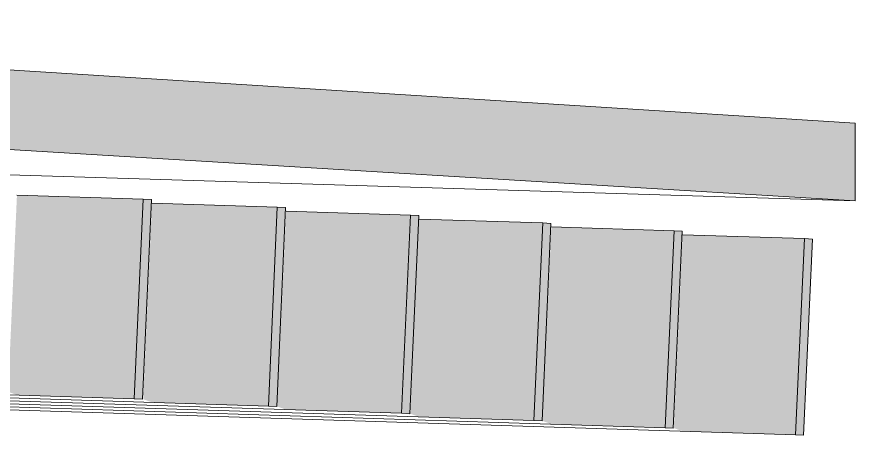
# Model space of a CAD drawing. Header units: inches. Extents: x 31213 to 31218, y -65 to 66.
# Drawn here: x 31214.32743 to 31214.334, y 66.01587 to 66.01915 of the extents above; entities that cross this region are included whole.
import ezdxf

# ---------------------------------------------------------------- set-up
doc = ezdxf.new("R2010")
doc.units = ezdxf.units.IN
doc.header["$MEASUREMENT"] = 0
doc.layers.add('A-ROOF', color=132, linetype='Continuous', lineweight=13)
doc.layers.add('S-BEAM', color=12, linetype='Continuous', lineweight=9)

msp = doc.modelspace()

# ---------------------------------------------------------------- hatches: boundary and pattern name
at = {"layer": 'A-ROOF', "lineweight": 5}
msp.add_hatch(color=256, dxfattribs=at).paths.add_polyline_path([(31214.3340038, 66.0177099), (31214.3340038, 66.0183201), (31214.3207747, 66.0191537), (31214.3207747, 66.0185158), (31214.329493, 66.0179847)], flags=0)
at = {"layer": 'S-BEAM', "lineweight": 5}
for points in [[(31214.3283518, 66.0161591), (31214.3284221, 66.0177249), (31214.3274324, 66.0177553), (31214.3273632, 66.0162134), (31214.3274338, 66.016188)], [(31214.3284174, 66.0161555), (31214.3284877, 66.017721), (31214.3284221, 66.0177249), (31214.3283518, 66.0161591)], [(31214.3294034, 66.0161017), (31214.3294735, 66.017662), (31214.3284908, 66.0176923), (31214.3284218, 66.0161556), (31214.3284921, 66.0161304)], [(31214.3294685, 66.0160982), (31214.3295386, 66.0176581), (31214.3294735, 66.017662), (31214.3294034, 66.0161017)], [(31214.3304475, 66.0160448), (31214.3305174, 66.0175995), (31214.3295417, 66.0176296), (31214.3294729, 66.0160983), (31214.329543, 66.0160733)], [(31214.3305122, 66.0160413), (31214.3305821, 66.0175957), (31214.3305174, 66.0175995), (31214.3304475, 66.0160448)], [(31214.3314843, 66.0159883), (31214.331554, 66.0175375), (31214.3305852, 66.0175674), (31214.3305166, 66.0160414), (31214.3305865, 66.0160166)], [(31214.3315485, 66.0159848), (31214.3316182, 66.0175337), (31214.331554, 66.0175375), (31214.3314843, 66.0159883)], [(31214.3325138, 66.0159322), (31214.3325833, 66.017476), (31214.3316213, 66.0175056), (31214.3315529, 66.0159849), (31214.3316225, 66.0159603)], [(31214.3325776, 66.0159287), (31214.332647, 66.0174722), (31214.3325833, 66.017476), (31214.3325138, 66.0159322)], [(31214.3335361, 66.0158764), (31214.3336054, 66.0174148), (31214.3326501, 66.0174443), (31214.3325819, 66.0159288), (31214.3326514, 66.0159043)], [(31214.3335994, 66.015873), (31214.3336687, 66.017411), (31214.3336054, 66.0174148), (31214.3335361, 66.0158764)]]:
    msp.add_hatch(color=256, dxfattribs=at).paths.add_polyline_path(points, flags=0)

# ---------------------------------------------------------------- linework, layer by layer
at = {"layer": 'A-ROOF'}
for p, q in [((31214.3207747, 66.0191537), (31214.3340038, 66.0183201)), ((31214.3340038, 66.0177099), (31214.3207747, 66.0185158)), ((31214.3340038, 66.0183201), (31214.3340038, 66.0177099)), ((31214.3340038, 66.0177099), (31214.323167, 66.0180428))]:
    msp.add_line(p, q, dxfattribs=at)
at = {"layer": 'S-BEAM'}
for p, q in [((31214.3274324, 66.0177553), (31214.3284221, 66.0177249)), ((31214.3284221, 66.0177249), (31214.3283518, 66.0161591)), ((31214.3284174, 66.0161555), (31214.3284877, 66.017721)), ((31214.3284877, 66.017721), (31214.3284221, 66.0177249)), ((31214.3284908, 66.0176923), (31214.3294735, 66.017662)), ((31214.3294735, 66.017662), (31214.3294034, 66.0161017)), ((31214.3294685, 66.0160982), (31214.3295386, 66.0176581)), ((31214.3295386, 66.0176581), (31214.3294735, 66.017662)), ((31214.3295417, 66.0176296), (31214.3305174, 66.0175995)), ((31214.3305174, 66.0175995), (31214.3304475, 66.0160448)), ((31214.3305122, 66.0160413), (31214.3305821, 66.0175957)), ((31214.3305821, 66.0175957), (31214.3305174, 66.0175995)), ((31214.3305852, 66.0175674), (31214.331554, 66.0175375)), ((31214.331554, 66.0175375), (31214.3314843, 66.0159883)), ((31214.3315485, 66.0159848), (31214.3316182, 66.0175337)), ((31214.3316182, 66.0175337), (31214.331554, 66.0175375)), ((31214.3316213, 66.0175056), (31214.3325833, 66.017476)), ((31214.3325833, 66.017476), (31214.3325138, 66.0159322)), ((31214.3325776, 66.0159287), (31214.332647, 66.0174722)), ((31214.332647, 66.0174722), (31214.3325833, 66.017476)), ((31214.3326501, 66.0174443), (31214.3336054, 66.0174148)), ((31214.3336054, 66.0174148), (31214.3335361, 66.0158764)), ((31214.3335994, 66.015873), (31214.3336687, 66.017411)), ((31214.3336687, 66.017411), (31214.3336054, 66.0174148)), ((31214.3283518, 66.0161591), (31214.3119088, 66.0166767)), ((31214.3294034, 66.0161017), (31214.3130107, 66.0166179)), ((31214.3304475, 66.0160448), (31214.3141048, 66.0165596)), ((31214.3314843, 66.0159883), (31214.3151913, 66.0165017)), ((31214.3325138, 66.0159322), (31214.3162702, 66.0164442)), ((31214.3335361, 66.0158764), (31214.3173416, 66.0163871)), ((31214.3283518, 66.0161591), (31214.3284174, 66.0161555)), ((31214.3294034, 66.0161017), (31214.3294685, 66.0160982)), ((31214.3304475, 66.0160448), (31214.3305122, 66.0160413)), ((31214.3314843, 66.0159883), (31214.3315485, 66.0159848)), ((31214.3325138, 66.0159322), (31214.3325776, 66.0159287)), ((31214.3335361, 66.0158764), (31214.3335994, 66.015873))]:
    msp.add_line(p, q, dxfattribs=at)

doc.saveas('drawing.dxf')
